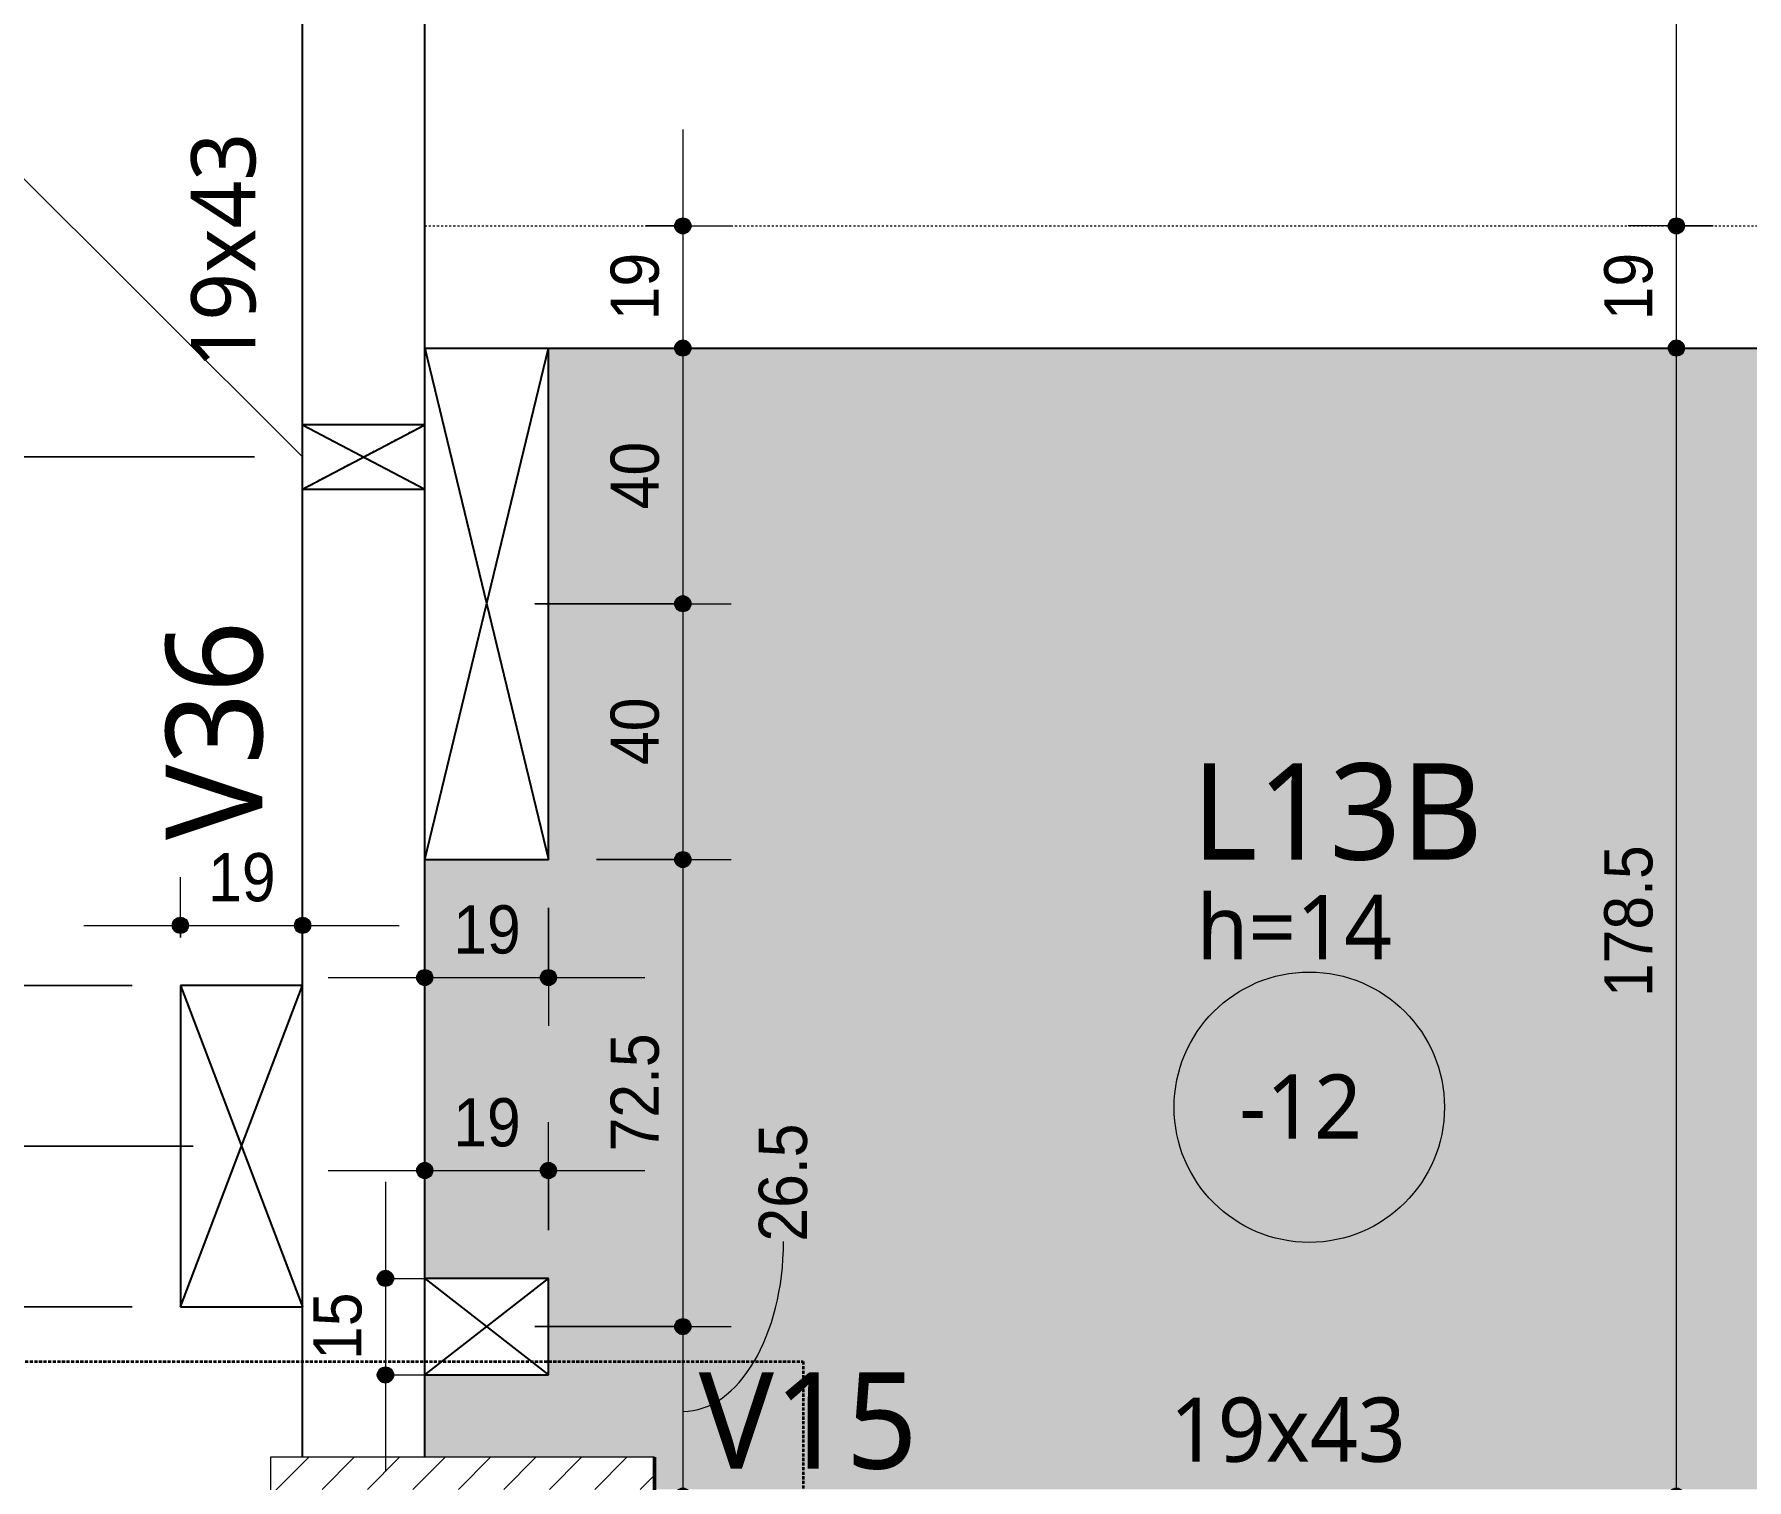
# Model space of a CAD drawing. Extents: x -1981 to 38708, y -3196 to 88064.
# Drawn here: x 928.9 to 1195.3, y -721.9 to -497.1 of the extents above; entities that cross this region are included whole.
import ezdxf

# ---------------------------------------------------------------- set-up
doc = ezdxf.new("R2010")
doc.units = 0
for name, pattern in [('Aligning Line', [0.635, 0.3175, -0.3175]), ('Hidden', [0.714375, 0.47625, -0.238125]), ('Traço', [0.635, 0.3175, -0.3175])]:
    doc.linetypes.add(name, pattern=pattern)
for name, color, linetype, lineweight in [('A-ANNO-DIMS', 7, 'Continuous', 9), ('A-ANNO-DIMS-50', 7, 'Continuous', 9), ('A-DETL', 7, 'Hidden', 18), ('A-DETL-GENF', 7, 'Continuous', 18), ('A-DETL-HDLN', 7, 'Hidden', 18), ('A-DETL-THIN', 7, 'Continuous', 25), ('A-FLOR', 7, 'Continuous', 25), ('A-FLOR-IDEN', 7, 'Continuous', 9), ('A-GENM', 7, 'Continuous', 25), ('A-GENM-HDLN', 7, 'Traço', 18), ('A-GENM-IDEN', 7, 'Continuous', 9), ('S-BEAM', 7, 'Continuous', 25), ('S-BEAM-HDLN', 7, 'Traço', 25), ('S-BEAM-IDEN', 7, 'Continuous', 9), ('S-COLS', 7, 'Continuous', 25)]:
    doc.layers.add(name, color=color, linetype=linetype, lineweight=lineweight)
doc.styles.add('Arial_1', font='arial.ttf', dxfattribs={"width": 0.9, "height": 7.5})
doc.styles.add('Gadugi_1', font='gadugi.ttf', dxfattribs={"height": 15})
doc.styles.add('Gadugi_2', font='gadugi.ttf', dxfattribs={"height": 10})
doc.dimstyles.new('PED_1_5mm_ESQ', dxfattribs={"dimscale": 30.48, "dimtxt": 7.651945, "dimasz": 0.328084, "dimexe": 0.246063, "dimexo": 0.246063, "dimgap": 0.049213, "dimtad": 1, "dimdec": 1, "dimrnd": 0.5, "dimdsep": 46, "dimtxsty": 'Arial_1', "dimblk1": 'DOTSMALL', "dimblk2": 'DOTSMALL', "dimsah": 1, "dimcen": 0.09, "dimdle": 0.492126, "dimazin": 0, "dimtfac": 1, "dimtdec": 4, "dimtix": 1, "dimtmove": 0, "dimatfit": 3, "dimfxl": 1, "dimtvp": 1, "dimtolj": 1, "dimtzin": 0, "dimarcsym": 2})
doc.dimstyles.new('PED_1_5mm_ESQ_1', dxfattribs={"dimscale": 30.48, "dimtxt": 7.651945, "dimasz": 0.328084, "dimexe": 0.246063, "dimexo": 0.246063, "dimgap": 0.049213, "dimtad": 1, "dimdec": 1, "dimrnd": 0.5, "dimdsep": 46, "dimtxsty": 'Arial_1', "dimblk1": 'DOTSMALL', "dimblk2": 'DOTSMALL', "dimsah": 1, "dimcen": 0.09, "dimdle": 0.492126, "dimazin": 0, "dimtfac": 1, "dimtdec": 4, "dimtix": 1, "dimtmove": 1, "dimatfit": 3, "dimfxl": 1, "dimtvp": 1, "dimtolj": 1, "dimtzin": 0, "dimarcsym": 2})

# ---------------------------------------------------------------- blocks, each defined once
blk = doc.blocks.new('PED_FURO_RETANGULAR_R04_2020 - 10x10x22-V1-PL D 001 - FORMA DO 1º PAVIMENTO')
at = {"layer": 'A-GENM-HDLN'}
for p, q in [((-5, 9.5), (5, -9.5)), ((-5, -9.5), (5, 9.5)), ((-5, -9.5), (-5, 9.5)), ((5, 9.5), (5, -9.5))]:
    blk.add_line(p, q, dxfattribs=at)
blk = doc.blocks.new('PED_TAG_LAJE_R03 - TÍTULO_ESPESSURA_REBAIXO-2582888-PL D 001 - FORMA DO 1º PAVIMENTO')
at = {"layer": 'A-FLOR-IDEN'}
blk.add_circle((-0.1083, -0.7611), 0.4205, dxfattribs=at)
blk = doc.blocks.new('DIMBLOCK21-PL D 001 - FORMA DO 1º PAVIMENTO')
at = {"layer": 'A-ANNO-DIMS-50', "transparency": 16777216}
h = blk.add_hatch(color=256, dxfattribs=at)
edge = h.paths.add_edge_path(flags=0)
edge.add_arc((1184.36, -545.88), 1.25, 0, 360)
h = blk.add_hatch(color=256, dxfattribs=at)
edge = h.paths.add_edge_path(flags=0)
edge.add_arc((1184.36, -724.43), 1.25, 0, 360)
for p, q in [((1190.09, -545.88), (1176.86, -545.88)), ((1184.36, -724.43), (1184.36, -545.88)), ((1184.36, -545.88), (1190.09, -545.88)), ((1190.09, -724.43), (1176.86, -724.43)), ((1184.36, -724.43), (1190.09, -724.43))]:
    blk.add_line(p, q, dxfattribs=at)
for centre in [(1184.36, -545.88), (1184.36, -724.43)]:
    blk.add_circle(centre, 1.25, dxfattribs=at)
at = {"layer": 'A-ANNO-DIMS-50', "color": 0, "transparency": 16777216, "insert": (1173.12, -646.81), "char_height": 7.5, "width": 27.9708, "attachment_point": 1, "rotation": 90, "line_spacing_factor": 0.941778, "style": 'Arial_1'}
blk.add_mtext('178.5', dxfattribs=at)
blk = doc.blocks.new('_DotSmall')
at = {"color": 0, "linetype": 'ByBlock', "const_width": 0.5}
blk.add_lwpolyline([(-0.0625, 0, 1), (0.0625, 0, 1)], format="xyb", close=True, dxfattribs=at)
blk = doc.blocks.new('DIMBLOCK22-PL D 001 - FORMA DO 1º PAVIMENTO')
at = {"layer": 'A-ANNO-DIMS-50', "transparency": 16777216}
h = blk.add_hatch(color=256, dxfattribs=at)
edge = h.paths.add_edge_path(flags=0)
edge.add_arc((1184.36, -526.88), 1.25, 0, 360)
h = blk.add_hatch(color=256, dxfattribs=at)
edge = h.paths.add_edge_path(flags=0)
edge.add_arc((1184.36, -545.88), 1.25, 0, 360)
for p, q in [((1190.09, -526.88), (1176.86, -526.88)), ((1184.36, -545.88), (1184.36, -526.88)), ((1184.36, -526.88), (1190.09, -526.88)), ((1190.09, -545.88), (1176.86, -545.88)), ((1184.36, -545.88), (1190.09, -545.88))]:
    blk.add_line(p, q, dxfattribs=at)
for centre in [(1184.36, -526.88), (1184.36, -545.88)]:
    blk.add_circle(centre, 1.25, dxfattribs=at)
at = {"layer": 'A-ANNO-DIMS-50', "color": 0, "transparency": 16777216, "insert": (1173.12, -541.56), "char_height": 7.5, "width": 12.4315, "attachment_point": 1, "rotation": 90, "line_spacing_factor": 0.941778, "style": 'Arial_1'}
blk.add_mtext('19', dxfattribs=at)
blk = doc.blocks.new('DIMBLOCK23-PL D 001 - FORMA DO 1º PAVIMENTO')
at = {"layer": 'A-ANNO-DIMS-50', "transparency": 16777216}
h = blk.add_hatch(color=256, dxfattribs=at)
edge = h.paths.add_edge_path(flags=0)
edge.add_arc((1184.36, -116.45), 1.25, 0, 360)
h = blk.add_hatch(color=256, dxfattribs=at)
edge = h.paths.add_edge_path(flags=0)
edge.add_arc((1184.36, -526.88), 1.25, 0, 360)
for p, q in [((1190.09, -116.45), (1176.86, -116.45)), ((1184.36, -526.88), (1184.36, -116.45)), ((1184.36, -116.45), (1190.09, -116.45)), ((1190.09, -526.88), (1176.86, -526.88)), ((1184.36, -526.88), (1190.09, -526.88))]:
    blk.add_line(p, q, dxfattribs=at)
for centre in [(1184.36, -116.45), (1184.36, -526.88)]:
    blk.add_circle(centre, 1.25, dxfattribs=at)
at = {"layer": 'A-ANNO-DIMS-50', "color": 0, "transparency": 16777216, "insert": (1173.12, -333.32), "char_height": 7.5, "width": 27.9708, "attachment_point": 1, "rotation": 90, "line_spacing_factor": 0.941778, "style": 'Arial_1'}
blk.add_mtext('410.5', dxfattribs=at)
blk = doc.blocks.new('DIMBLOCK151-PL D 001 - FORMA DO 1º PAVIMENTO')
at = {"layer": 'A-ANNO-DIMS-50', "transparency": 16777216}
h = blk.add_hatch(color=256, dxfattribs=at)
edge = h.paths.add_edge_path(flags=0)
edge.add_arc((951.64, -635.66), 1.25, 0, 360)
h = blk.add_hatch(color=256, dxfattribs=at)
edge = h.paths.add_edge_path(flags=0)
edge.add_arc((970.65, -635.66), 1.25, 0, 360)
for p, q in [((951.64, -637.54), (951.64, -628.16)), ((970.65, -641.39), (970.65, -628.16)), ((936.64, -635.66), (985.65, -635.66)), ((951.64, -635.66), (951.64, -637.54)), ((970.65, -635.66), (970.65, -641.39))]:
    blk.add_line(p, q, dxfattribs=at)
for centre in [(951.64, -635.66), (970.65, -635.66)]:
    blk.add_circle(centre, 1.25, dxfattribs=at)
at = {"layer": 'A-ANNO-DIMS-50', "color": 0, "transparency": 16777216, "insert": (955.96, -624.42), "char_height": 7.5, "width": 12.4315, "attachment_point": 1, "line_spacing_factor": 0.941778, "style": 'Arial_1'}
blk.add_mtext('19', dxfattribs=at)
blk = doc.blocks.new('DIMBLOCK152-PL D 001 - FORMA DO 1º PAVIMENTO')
at = {"layer": 'A-ANNO-DIMS-50', "transparency": 16777216}
h = blk.add_hatch(color=256, dxfattribs=at)
edge = h.paths.add_edge_path(flags=0)
edge.add_arc((923.42, -645.04), 1.25, 0, 360)
h = blk.add_hatch(color=256, dxfattribs=at)
edge = h.paths.add_edge_path(flags=0)
edge.add_arc((923.42, -695), 1.25, 0, 360)
for p, q in [((923.42, -710), (923.42, -630.04)), ((944.14, -645.04), (915.92, -645.04)), ((923.42, -645.04), (944.14, -645.04)), ((944.14, -695), (915.92, -695)), ((923.42, -695), (944.14, -695))]:
    blk.add_line(p, q, dxfattribs=at)
for centre in [(923.42, -645.04), (923.42, -695)]:
    blk.add_circle(centre, 1.25, dxfattribs=at)
at = {"layer": 'A-ANNO-DIMS-50', "color": 0, "transparency": 16777216, "insert": (912.18, -675.2), "char_height": 7.5, "width": 12.4315, "attachment_point": 1, "rotation": 90, "line_spacing_factor": 0.941778, "style": 'Arial_1'}
blk.add_mtext('50', dxfattribs=at)
blk = doc.blocks.new('DIMBLOCK155-PL D 001 - FORMA DO 1º PAVIMENTO')
at = {"layer": 'A-ANNO-DIMS-50', "transparency": 16777216}
h = blk.add_hatch(color=256, dxfattribs=at)
edge = h.paths.add_edge_path(flags=0)
edge.add_arc((904.71, -562.8), 1.25, 0, 360)
h = blk.add_hatch(color=256, dxfattribs=at)
edge = h.paths.add_edge_path(flags=0)
edge.add_arc((904.71, -670.02), 1.25, 0, 360)
for p, q in [((904.71, -547.8), (904.71, -670.02)), ((963.15, -562.8), (897.21, -562.8)), ((904.71, -562.8), (963.15, -562.8)), ((953.64, -670.02), (897.21, -670.02)), ((904.71, -670.02), (953.64, -670.02))]:
    blk.add_line(p, q, dxfattribs=at)
for centre in [(904.71, -562.8), (904.71, -670.02)]:
    blk.add_circle(centre, 1.25, dxfattribs=at)
at = {"layer": 'A-ANNO-DIMS-50', "color": 0, "transparency": 16777216, "insert": (893.47, -624.18), "char_height": 7.5, "width": 18.6472, "attachment_point": 1, "rotation": 90, "line_spacing_factor": 0.941778, "style": 'Arial_1'}
blk.add_mtext('107', dxfattribs=at)
blk = doc.blocks.new('DIMBLOCK156-PL D 001 - FORMA DO 1º PAVIMENTO')
at = {"layer": 'A-ANNO-DIMS-50', "transparency": 16777216}
h = blk.add_hatch(color=256, dxfattribs=at)
edge = h.paths.add_edge_path(flags=0)
edge.add_arc((904.71, -670.02), 1.25, 0, 360)
h = blk.add_hatch(color=256, dxfattribs=at)
edge = h.paths.add_edge_path(flags=0)
edge.add_arc((904.71, -723.38), 1.25, 0, 360)
for p, q in [((953.64, -670.02), (897.21, -670.02)), ((904.71, -670.02), (904.71, -723.38)), ((904.71, -670.02), (953.64, -670.02)), ((898.98, -723.38), (912.21, -723.38)), ((904.71, -723.38), (898.98, -723.38))]:
    blk.add_line(p, q, dxfattribs=at)
for centre in [(904.71, -670.02), (904.71, -723.38)]:
    blk.add_circle(centre, 1.25, dxfattribs=at)
at = {"layer": 'A-ANNO-DIMS-50', "color": 0, "transparency": 16777216, "insert": (893.47, -705.76), "char_height": 7.5, "width": 21.7551, "attachment_point": 1, "rotation": 90, "line_spacing_factor": 0.941778, "style": 'Arial_1'}
blk.add_mtext('53.5', dxfattribs=at)
blk = doc.blocks.new('DIMBLOCK160-PL D 001 - FORMA DO 1º PAVIMENTO')
at = {"layer": 'A-ANNO-DIMS-50', "transparency": 16777216}
h = blk.add_hatch(color=256, dxfattribs=at)
edge = h.paths.add_edge_path(flags=0)
edge.add_arc((1029.8, -526.88), 1.25, 0, 360)
h = blk.add_hatch(color=256, dxfattribs=at)
edge = h.paths.add_edge_path(flags=0)
edge.add_arc((1029.8, -545.88), 1.25, 0, 360)
for p, q in [((1029.8, -511.88), (1029.8, -545.88)), ((1024.07, -526.88), (1037.3, -526.88)), ((1029.8, -526.88), (1024.07, -526.88)), ((1024.07, -545.88), (1037.3, -545.88)), ((1029.8, -545.88), (1024.07, -545.88))]:
    blk.add_line(p, q, dxfattribs=at)
for centre in [(1029.8, -526.88), (1029.8, -545.88)]:
    blk.add_circle(centre, 1.25, dxfattribs=at)
at = {"layer": 'A-ANNO-DIMS-50', "color": 0, "transparency": 16777216, "insert": (1018.56, -541.56), "char_height": 7.5, "width": 12.4315, "attachment_point": 1, "rotation": 90, "line_spacing_factor": 0.941778, "style": 'Arial_1'}
blk.add_mtext('19', dxfattribs=at)
blk = doc.blocks.new('DIMBLOCK161-PL D 001 - FORMA DO 1º PAVIMENTO')
at = {"layer": 'A-ANNO-DIMS-50', "transparency": 16777216}
h = blk.add_hatch(color=256, dxfattribs=at)
edge = h.paths.add_edge_path(flags=0)
edge.add_arc((1029.8, -545.88), 1.25, 0, 360)
h = blk.add_hatch(color=256, dxfattribs=at)
edge = h.paths.add_edge_path(flags=0)
edge.add_arc((1029.8, -585.65), 1.25, 0, 360)
for p, q in [((1024.07, -545.88), (1037.3, -545.88)), ((1029.8, -545.88), (1024.07, -545.88)), ((1029.8, -545.88), (1029.8, -585.65)), ((1006.77, -585.65), (1037.3, -585.65)), ((1029.8, -585.65), (1006.77, -585.65))]:
    blk.add_line(p, q, dxfattribs=at)
for centre in [(1029.8, -545.88), (1029.8, -585.65)]:
    blk.add_circle(centre, 1.25, dxfattribs=at)
at = {"layer": 'A-ANNO-DIMS-50', "color": 0, "transparency": 16777216, "insert": (1018.56, -570.95), "char_height": 7.5, "width": 12.4315, "attachment_point": 1, "rotation": 90, "line_spacing_factor": 0.941778, "style": 'Arial_1'}
blk.add_mtext('40', dxfattribs=at)
blk = doc.blocks.new('DIMBLOCK162-PL D 001 - FORMA DO 1º PAVIMENTO')
at = {"layer": 'A-ANNO-DIMS-50', "transparency": 16777216}
h = blk.add_hatch(color=256, dxfattribs=at)
edge = h.paths.add_edge_path(flags=0)
edge.add_arc((1029.8, -585.65), 1.25, 0, 360)
h = blk.add_hatch(color=256, dxfattribs=at)
edge = h.paths.add_edge_path(flags=0)
edge.add_arc((1029.8, -625.43), 1.25, 0, 360)
for p, q in [((1006.77, -585.65), (1037.3, -585.65)), ((1029.8, -585.65), (1006.77, -585.65)), ((1029.8, -585.65), (1029.8, -625.43)), ((1016.39, -625.43), (1037.3, -625.43)), ((1029.8, -625.43), (1016.39, -625.43))]:
    blk.add_line(p, q, dxfattribs=at)
for centre in [(1029.8, -585.65), (1029.8, -625.43)]:
    blk.add_circle(centre, 1.25, dxfattribs=at)
at = {"layer": 'A-ANNO-DIMS-50', "color": 0, "transparency": 16777216, "insert": (1018.56, -610.72), "char_height": 7.5, "width": 12.4315, "attachment_point": 1, "rotation": 90, "line_spacing_factor": 0.941778, "style": 'Arial_1'}
blk.add_mtext('40', dxfattribs=at)
blk = doc.blocks.new('DIMBLOCK163-PL D 001 - FORMA DO 1º PAVIMENTO')
at = {"layer": 'A-ANNO-DIMS-50', "transparency": 16777216}
h = blk.add_hatch(color=256, dxfattribs=at)
edge = h.paths.add_edge_path(flags=0)
edge.add_arc((1029.8, -625.43), 1.25, 0, 360)
h = blk.add_hatch(color=256, dxfattribs=at)
edge = h.paths.add_edge_path(flags=0)
edge.add_arc((1029.8, -698.07), 1.25, 0, 360)
for p, q in [((1016.39, -625.43), (1037.3, -625.43)), ((1029.8, -625.43), (1016.39, -625.43)), ((1029.8, -625.43), (1029.8, -698.07)), ((1006.77, -698.07), (1037.3, -698.07)), ((1029.8, -698.07), (1006.77, -698.07))]:
    blk.add_line(p, q, dxfattribs=at)
for centre in [(1029.8, -625.43), (1029.8, -698.07)]:
    blk.add_circle(centre, 1.25, dxfattribs=at)
at = {"layer": 'A-ANNO-DIMS-50', "color": 0, "transparency": 16777216, "insert": (1018.56, -670.82), "char_height": 7.5, "width": 21.7551, "attachment_point": 1, "rotation": 90, "line_spacing_factor": 0.941778, "style": 'Arial_1'}
blk.add_mtext('72.5', dxfattribs=at)
blk = doc.blocks.new('DIMBLOCK164-PL D 001 - FORMA DO 1º PAVIMENTO')
at = {"layer": 'A-ANNO-DIMS-50', "transparency": 16777216}
h = blk.add_hatch(color=256, dxfattribs=at)
edge = h.paths.add_edge_path(flags=0)
edge.add_arc((1029.8, -698.07), 1.25, 0, 360)
h = blk.add_hatch(color=256, dxfattribs=at)
edge = h.paths.add_edge_path(flags=0)
edge.add_arc((1029.8, -724.43), 1.25, 0, 360)
for p, q in [((1006.77, -698.07), (1037.3, -698.07)), ((1029.8, -698.07), (1006.77, -698.07)), ((1029.8, -698.07), (1029.8, -739.43)), ((1024.07, -724.43), (1037.3, -724.43)), ((1029.8, -724.43), (1024.07, -724.43))]:
    blk.add_line(p, q, dxfattribs=at)
for centre in [(1029.8, -698.07), (1029.8, -724.43)]:
    blk.add_circle(centre, 1.25, dxfattribs=at)
blk.add_ellipse((1029.8, -684.84), major_axis=(0, 26.41), ratio=0.592924, start_param=3.141593, end_param=4.712389, dxfattribs=at)
at = {"layer": 'A-ANNO-DIMS-50', "color": 0, "transparency": 16777216, "insert": (1041.61, -684.84), "char_height": 7.5, "width": 21.7551, "attachment_point": 1, "rotation": 90, "line_spacing_factor": 0.941778, "style": 'Arial_1'}
blk.add_mtext('26.5', dxfattribs=at)
blk = doc.blocks.new('DIMBLOCK165-PL D 001 - FORMA DO 1º PAVIMENTO')
at = {"layer": 'A-ANNO-DIMS-50', "transparency": 16777216}
h = blk.add_hatch(color=256, dxfattribs=at)
edge = h.paths.add_edge_path(flags=0)
edge.add_arc((989.65, -643.78), 1.25, 0, 360)
h = blk.add_hatch(color=256, dxfattribs=at)
edge = h.paths.add_edge_path(flags=0)
edge.add_arc((1008.89, -643.78), 1.25, 0, 360)
for p, q in [((1008.89, -632.93), (1008.89, -651.28)), ((1008.89, -643.78), (1008.89, -632.93)), ((989.65, -649.51), (989.65, -636.28)), ((974.65, -643.78), (1023.89, -643.78)), ((989.65, -643.78), (989.65, -649.51))]:
    blk.add_line(p, q, dxfattribs=at)
for centre in [(989.65, -643.78), (1008.89, -643.78)]:
    blk.add_circle(centre, 1.25, dxfattribs=at)
at = {"layer": 'A-ANNO-DIMS-50', "color": 0, "transparency": 16777216, "insert": (994.09, -632.54), "char_height": 7.5, "width": 12.4315, "attachment_point": 1, "line_spacing_factor": 0.941778, "style": 'Arial_1'}
blk.add_mtext('19', dxfattribs=at)
blk = doc.blocks.new('DIMBLOCK166-PL D 001 - FORMA DO 1º PAVIMENTO')
at = {"layer": 'A-ANNO-DIMS-50', "transparency": 16777216}
h = blk.add_hatch(color=256, dxfattribs=at)
edge = h.paths.add_edge_path(flags=0)
edge.add_arc((989.65, -673.78), 1.25, 0, 360)
h = blk.add_hatch(color=256, dxfattribs=at)
edge = h.paths.add_edge_path(flags=0)
edge.add_arc((1008.89, -673.78), 1.25, 0, 360)
for p, q in [((989.65, -679.51), (989.65, -666.28)), ((1008.89, -683.06), (1008.89, -666.28)), ((974.65, -673.78), (1023.89, -673.78)), ((989.65, -673.78), (989.65, -679.51)), ((1008.89, -673.78), (1008.89, -683.06))]:
    blk.add_line(p, q, dxfattribs=at)
for centre in [(989.65, -673.78), (1008.89, -673.78)]:
    blk.add_circle(centre, 1.25, dxfattribs=at)
at = {"layer": 'A-ANNO-DIMS-50', "color": 0, "transparency": 16777216, "insert": (994.09, -662.54), "char_height": 7.5, "width": 12.4315, "attachment_point": 1, "line_spacing_factor": 0.941778, "style": 'Arial_1'}
blk.add_mtext('19', dxfattribs=at)
blk = doc.blocks.new('DIMBLOCK167-PL D 001 - FORMA DO 1º PAVIMENTO')
at = {"layer": 'A-ANNO-DIMS-50', "transparency": 16777216}
h = blk.add_hatch(color=256, dxfattribs=at)
edge = h.paths.add_edge_path(flags=0)
edge.add_arc((983.54, -690.56), 1.25, 0, 360)
h = blk.add_hatch(color=256, dxfattribs=at)
edge = h.paths.add_edge_path(flags=0)
edge.add_arc((983.54, -705.58), 1.25, 0, 360)
for p, q in [((983.54, -675.56), (983.54, -720.58)), ((982.15, -690.56), (991.04, -690.56)), ((983.54, -690.56), (982.15, -690.56)), ((982.15, -705.58), (991.04, -705.58)), ((983.54, -705.58), (982.15, -705.58))]:
    blk.add_line(p, q, dxfattribs=at)
for centre in [(983.54, -690.56), (983.54, -705.58)]:
    blk.add_circle(centre, 1.25, dxfattribs=at)
at = {"layer": 'A-ANNO-DIMS-50', "color": 0, "transparency": 16777216, "insert": (972.31, -703.25), "char_height": 7.5, "width": 12.4315, "attachment_point": 1, "rotation": 90, "line_spacing_factor": 0.941778, "style": 'Arial_1'}
blk.add_mtext('15', dxfattribs=at)

msp = doc.modelspace()

# ---------------------------------------------------------------- hatches: boundary and pattern name
at = {"layer": 'A-DETL-GENF', "true_color": 0x808080}
h = msp.add_hatch(dxfattribs=at)
h.set_pattern_fill('FP_1', color=8, style=0, pattern_type=2)
h.set_pattern_definition([(45, (0, 0), (-3.535534, 3.535534), [])])
h.paths.add_polyline_path([(931.91, -915.89), (931.91, -896.95), (970.65, -896.94), (970.67, -723.38), (1025.4, -723.38), (1025.4, -718.39), (965.66, -718.39), (965.65, -891.95), (931.9, -891.95), (931.9, -904.35)], flags=0)
h.paths.add_polyline_path([(931.91, -915.95), (989.66, -915.95), (989.65, -915.95), (931.91, -915.94), (931.91, -915.95)], flags=0)
at = {"layer": 'A-FLOR', "true_color": 0xccffcc}
msp.add_hatch(color=254, dxfattribs=at).paths.add_polyline_path([(1135.72, -723.38), (1328.14, -723.38), (1328.14, -545.88), (1008.89, -545.88), (1008.89, -625.43), (989.65, -625.43), (989.66, -690.56), (1008.89, -690.56), (1008.89, -705.58), (989.65, -705.58), (989.66, -718.39), (1025.41, -718.39), (1025.41, -723.38)], flags=0)

# ---------------------------------------------------------------- linework, layer by layer
at = {"layer": 'A-DETL', "linetype": 'Aligning Line'}
msp.add_line((989.65, -526.88), (1328.15, -526.88), dxfattribs=at)
at = {"layer": 'A-DETL', "color": 1, "lineweight": 35, "true_color": 0xff0000}
for p, q in [((875.35, -703.49), (1048.52, -703.49)), ((1048.52, -703.49), (1048.52, -826.85))]:
    msp.add_line(p, q, dxfattribs=at)
at = {"layer": 'A-DETL', "linetype": 'Continuous'}
for p, q in [((1025.4, -718.39), (965.66, -718.39)), ((965.66, -718.39), (965.66, -891.95)), ((1025.4, -723.38), (1025.4, -718.39))]:
    msp.add_line(p, q, dxfattribs=at)
at = {"layer": 'A-DETL-HDLN'}
msp.add_line((965.65, -718.38), (965.65, -731.78), dxfattribs=at)
at = {"layer": 'A-DETL-THIN'}
for p, q in [((989.65, -625.43), (1008.89, -545.88)), ((989.65, -545.88), (1008.89, -625.43)), ((970.65, -557.8), (989.65, -567.8)), ((970.65, -567.8), (989.65, -557.8)), ((970.65, -567.8), (989.65, -567.8)), ((951.64, -695), (970.65, -645.04)), ((951.64, -645.04), (970.65, -695)), ((989.65, -705.58), (1008.89, -690.56)), ((989.65, -690.56), (1008.89, -705.58))]:
    msp.add_line(p, q, dxfattribs=at)
at = {"layer": 'A-FLOR'}
for p, q in [((1008.89, -625.43), (1008.89, -545.88)), ((989.65, -625.43), (1008.89, -625.43)), ((970.65, -645.04), (951.64, -645.04)), ((951.64, -645.04), (951.64, -695)), ((1008.89, -690.56), (989.65, -690.56)), ((1008.89, -705.58), (1008.89, -690.56)), ((951.64, -695), (970.65, -695)), ((989.65, -705.58), (1008.89, -705.58))]:
    msp.add_line(p, q, dxfattribs=at)
at = {"layer": 'A-GENM-IDEN'}
msp.add_line((970.65, -562.8), (906.53, -498.9), dxfattribs=at)
at = {"layer": 'S-BEAM'}
for p, q in [((970.65, -718.39), (970.65, -340.88)), ((989.65, -718.39), (989.65, -340.88)), ((989.65, -545.88), (1328.15, -545.88))]:
    msp.add_line(p, q, dxfattribs=at)
at = {"layer": 'S-BEAM-HDLN', "linetype": 'Continuous'}
for p, q in [((989.65, -557.8), (970.65, -557.8)), ((970.65, -567.8), (989.65, -567.8))]:
    msp.add_line(p, q, dxfattribs=at)
at = {"layer": 'S-COLS', "lineweight": 50}
msp.add_line((1025.41, -718.39), (1025.41, -742.32), dxfattribs=at)

# ---------------------------------------------------------------- block references
at = {"layer": 'A-FLOR-IDEN', "xscale": 49.99999999999998, "yscale": 49.99999999999998, "zscale": 49.99999999999998}
msp.add_blockref('PED_TAG_LAJE_R03 - TÍTULO_ESPESSURA_REBAIXO-2582888-PL D 001 - FORMA DO 1º PAVIMENTO', (1132.66, -625.89), dxfattribs=at)
at = {"layer": 'A-GENM', "linetype": 'Traço', "lineweight": 18, "rotation": 270}
msp.add_blockref('PED_FURO_RETANGULAR_R04_2020 - 10x10x22-V1-PL D 001 - FORMA DO 1º PAVIMENTO', (980.15, -562.8), dxfattribs=at)

# ---------------------------------------------------------------- texts
at = {"layer": 'A-FLOR-IDEN', "attachment_point": 1}
for s, insert, char_height, width, style in [('L13B', (1108.95, -610.45), 15, 54.9156, 'Gadugi_1'), ('h=14', (1109.73, -630.93), 10, 39.6835, 'Gadugi_2'), ('-12', (1116.34, -658.84), 10, 25.2532, 'Gadugi_2')]:
    msp.add_mtext(s, dxfattribs=dict(at, insert=insert, char_height=char_height, width=width, style=style))
at = {"layer": 'S-BEAM-IDEN', "attachment_point": 1, "rotation": 90}
for s, insert, char_height, width, style in [('19x43', (953.31, -549.08), 10, 44.8945, 'Gadugi_2'), ('V36', (949.37, -622.38), 15, 44.0928, 'Gadugi_1')]:
    msp.add_mtext(s, dxfattribs=dict(at, insert=insert, char_height=char_height, width=width, style=style))
at = {"layer": 'S-BEAM-IDEN', "attachment_point": 1}
for s, insert, char_height, width, style in [('V15', (1032.26, -705.15), 15, 44.0928, 'Gadugi_1'), ('19x43', (1105.56, -709.09), 10, 44.8945, 'Gadugi_2')]:
    msp.add_mtext(s, dxfattribs=dict(at, insert=insert, char_height=char_height, width=width, style=style))

# ---------------------------------------------------------------- dimensions: what is measured, and where the dimension line sits
at = {"layer": 'A-ANNO-DIMS'}
for base, p1, p2, override, picture, middle in [((1184.36, -116.45), (1182.59, -526.88), (1182.59, -116.45), {"dimpost": '<>', "dimfxl": 410.43146}, 'DIMBLOCK23-PL D 001 - FORMA DO 1º PAVIMENTO', (1179.03, -321.67)), ((1029.8, -545.88), (1031.57, -526.88), (1031.57, -545.88), {"dimpost": '<>', "dimfxl": 19}, 'DIMBLOCK160-PL D 001 - FORMA DO 1º PAVIMENTO', (1024.47, -536.38)), ((1184.36, -526.88), (1182.59, -545.88), (1182.59, -526.88), {"dimpost": '<>', "dimfxl": 19}, 'DIMBLOCK22-PL D 001 - FORMA DO 1º PAVIMENTO', (1179.03, -536.38)), ((1029.8, -585.65), (1031.57, -545.88), (999.27, -585.65), {"dimpost": '<>', "dimfxl": 51.238546}, 'DIMBLOCK161-PL D 001 - FORMA DO 1º PAVIMENTO', (1024.47, -565.77)), ((1184.3561, -545.8808), (1182.5883, -724.4275), (1182.5883, -545.8808), {"dimpost": '<>', "dimfxl": 178.546621}, 'DIMBLOCK21-PL D 001 - FORMA DO 1º PAVIMENTO', (1179.0268, -635.1541)), ((904.71, -670.02), (970.65, -562.8), (961.14, -670.02), {"dimpost": '<>', "dimfxl": 107.637569}, 'DIMBLOCK155-PL D 001 - FORMA DO 1º PAVIMENTO', (899.38, -616.41)), ((1029.8, -625.43), (999.27, -585.65), (1008.89, -625.43), {"dimpost": '<>', "dimfxl": 40.920882}, 'DIMBLOCK162-PL D 001 - FORMA DO 1º PAVIMENTO', (1024.47, -605.54)), ((1029.8, -698.07), (1008.89, -625.43), (999.27, -698.07), {"dimpost": '<>', "dimfxl": 73.278754}, 'DIMBLOCK163-PL D 001 - FORMA DO 1º PAVIMENTO', (1024.47, -661.75)), ((923.42, -645.04), (951.64, -695), (951.64, -645.04), {"dimpost": '<>', "dimfxl": 49.9599}, 'DIMBLOCK152-PL D 001 - FORMA DO 1º PAVIMENTO', (918.09, -670.02)), ((904.71, -723.38), (961.14, -670.02), (906.48, -723.38), {"dimpost": '<>', "dimfxl": 76.387585}, 'DIMBLOCK156-PL D 001 - FORMA DO 1º PAVIMENTO', (899.38, -696.7)), ((983.54, -705.58), (989.65, -690.56), (989.65, -705.58), {"dimpost": '<>', "dimfxl": 15.01738}, 'DIMBLOCK167-PL D 001 - FORMA DO 1º PAVIMENTO', (978.21, -698.07))]:
    dim = msp.add_linear_dim(base=base, p1=p1, p2=p2, angle=90, dimstyle='PED_1_5mm_ESQ', override=override, dxfattribs=at)
    dim.commit()
    dim.dimension.update_dxf_attribs({"geometry": picture, "text_midpoint": middle})
for base, p1, p2, override, picture, middle in [((970.65, -635.66), (951.64, -645.04), (970.65, -633.89), {"dimpost": '<>', "dimfxl": 22.038489}, 'DIMBLOCK151-PL D 001 - FORMA DO 1º PAVIMENTO', (961.14, -630.33)), ((1008.89, -643.78), (989.65, -642.01), (1008.89, -625.43), {"dimpost": '<>', "dimfxl": 25.399552}, 'DIMBLOCK165-PL D 001 - FORMA DO 1º PAVIMENTO', (999.27, -638.45)), ((1008.89, -673.78), (989.65, -672.01), (1008.89, -690.56), {"dimpost": '<>', "dimfxl": 26.728866}, 'DIMBLOCK166-PL D 001 - FORMA DO 1º PAVIMENTO', (999.27, -668.45))]:
    dim = msp.add_linear_dim(base=base, p1=p1, p2=p2, dimstyle='PED_1_5mm_ESQ', override=override, dxfattribs=at)
    dim.commit()
    dim.dimension.update_dxf_attribs({"geometry": picture, "text_midpoint": middle})
dim = msp.add_linear_dim(base=(1029.8, -724.43), p1=(999.27, -698.07), p2=(1031.57, -724.43), angle=90, dimstyle='PED_1_5mm_ESQ_1', override={"dimpost": '<>', "dimfxl": 41.688715}, dxfattribs=at)
dim.commit()
dim.dimension.update_dxf_attribs({"geometry": 'DIMBLOCK164-PL D 001 - FORMA DO 1º PAVIMENTO', "text_midpoint": (1046.61, -673.96), "dimtype": 160, "text_rotation": 90})

doc.saveas('drawing.dxf')
